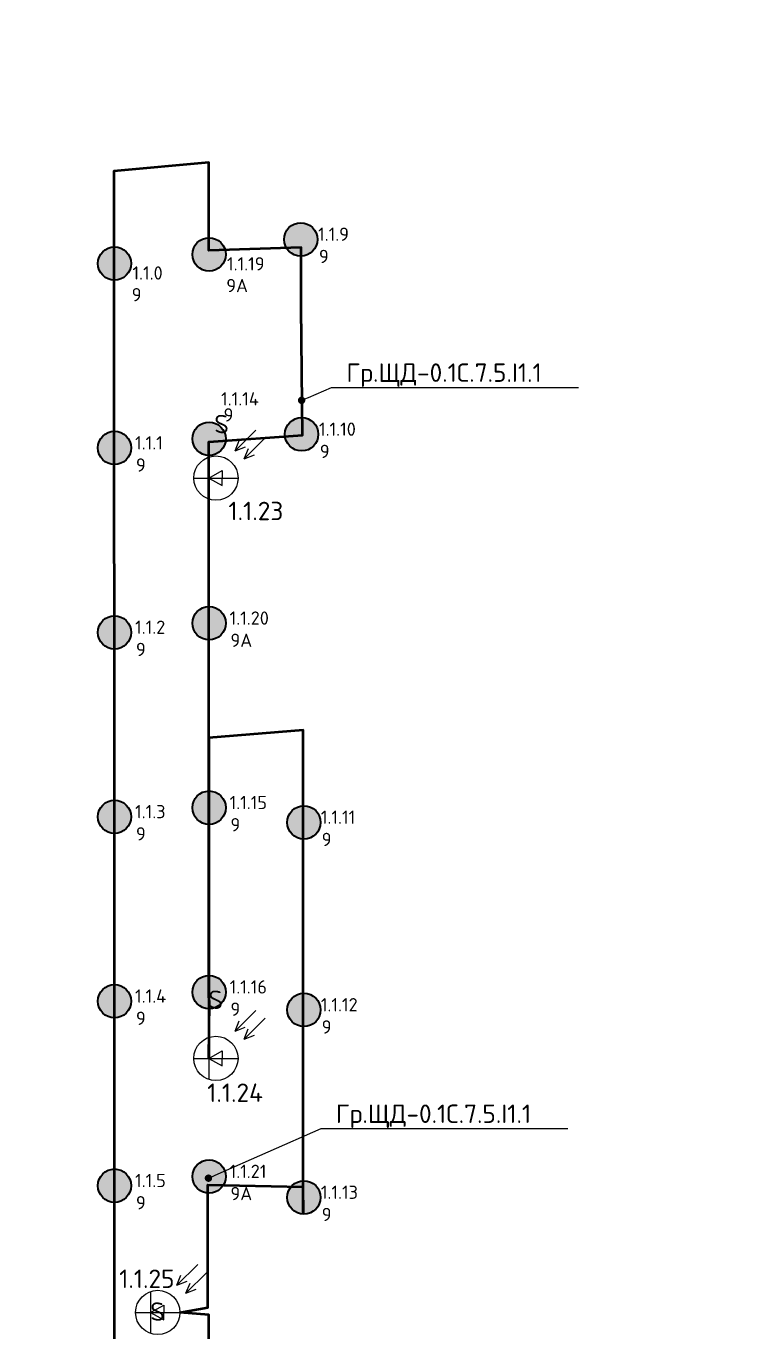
# Model space of a CAD drawing. Header units: millimetres. Extents: x -813692 to 807431, y 0 to 1813163.
# Drawn here: x 941 to 10742, y 851818 to 869518 of the extents above; entities that cross this region are included whole.
import ezdxf
from ezdxf import colors
from ezdxf.entities.mleader import LeaderData, LeaderLine
from ezdxf.math import Vec2, Vec3

# ---------------------------------------------------------------- set-up
doc = ezdxf.new("R2010")
doc.units = ezdxf.units.MM
doc.layers.add('0_Авт.', color=10, linetype='Continuous', lineweight=5)
doc.layers.add('_Гр.ЩД-0.1С.7.5.I1.1', color=6, linetype='Continuous', lineweight=50)
for name, color, linetype, lineweight, true_color in [('DLX_FL0_LUM 1', 7, 'Continuous', 40, 0x2419e6), ('DLX_FL0_LUM 12', 7, 'Continuous', 40, 0xf75408), ('DLX_FL0_LUM 15', 7, 'Continuous', 40, 0xfa3a05)]:
    doc.layers.add(name, color=color, linetype=linetype, lineweight=lineweight, true_color=true_color)
doc.styles.add('ISOCPEUR', font='isocpeur.ttf')
doc.styles.add('TableTextStyle', font='isocpeur.ttf')
doc.linetypes.add('Проводка в лотке', pattern='A,7.5,[130,ltypeshp.shx,S=0.5,R=0,X=0,Y=0],1,[130,ltypeshp.shx,S=1,R=90,X=0,Y=-0.5],1,[130,ltypeshp.shx,S=0.5,R=0,X=0,Y=0],7.5', length=17)

# ---------------------------------------------------------------- blocks, each defined once
blk = doc.blocks.new('A$C85fa3c5e')
at = {"layer": '0_Авт.', "color": 6, "lineweight": 25, "ltscale": 100}
for points in [[(5.42, 6.5), (2.59, 3.68), (3.15, 5.07)], [(5.42, 6.5), (2.59, 3.68), (3.98, 4.24)], [(6.66, 5.43), (3.83, 2.6), (4.39, 3.99)], [(6.66, 5.43), (3.83, 2.6), (5.22, 3.16)], [(-0.97, 2.84), (-0.98, -2.84)], [(-3, 0), (3, 0)], [(-0.98, 0), (0.85, 1), (0.85, -0.01)], [(-0.98, 0), (0.84, -1.02), (0.85, -0.01)]]:
    blk.add_lwpolyline(points, dxfattribs=at)
blk.add_circle((0, 0), 3, dxfattribs=at)
blk = doc.blocks.new('DIC1')
at = {"lineweight": 0, "ltscale": 100, "style": 'TableTextStyle'}
for tag, p, height in [('9', (256, 127, 3), 180), ('9А', (-979, -274, 3), 180), ('9', (-2260, -398, 3), 180), ('9', (-1059, -2104, 3), 180), ('9', (268, -2515, 3), 180), ('9', (-2225, -2700, 3), 180), ('S', (-959, -3660), 250), ('9А', (-943, -5076, 3), 180), ('9', (-2225, -5200, 3), 180), ('9', (-943, -7576, 3), 180), ('9', (-2225, -7700, 3), 180), ('9', (294, -7776, 3), 180), ('9', (-943, -10076, 3), 180), ('9', (-2225, -10200, 3), 180), ('9', (294, -10318, 3), 180), ('S', (-1248, -11545), 250), ('9', (-2225, -12700, 3), 180), ('9А', (-943, -12576, 3), 180), ('9', (294, -12860, 3), 180), ('S', (-2441, -14067), 250), ('9', (-2225, -15200, 3), 180), ('9', (-943, -15076, 3), 180), ('9', (-2225, -17700, 3), 180), ('9', (-943, -17576, 3), 180), ('9А', (-943, -20076, 3), 180), ('9', (-2225, -20200, 3), 180)]:
    blk.add_attdef(tag, p, '', height=height, dxfattribs=at)
blk = doc.blocks.new('_Dot')
at = {"color": 0, "linetype": 'ByBlock', "lineweight": -2}
blk.add_line((-0.5, 0), (-1, 0), dxfattribs=at)
at = {"color": 0, "linetype": 'ByBlock', "const_width": 0.5}
blk.add_lwpolyline([(-0.25, 0, 1), (0.25, 0, 1)], format="xyb", close=True, dxfattribs=at)
blk = doc.blocks.new('A$Cab2378fa')
at = {"lineweight": 25}
h = blk.add_hatch(color=256, dxfattribs=at)
h.paths.add_polyline_path([(162, -157, 0.442338), (148, 178), (0, 0)])
h.paths.add_polyline_path([(-142, -170), (0, 0), (-163, 158, 0.430096)])
at = {"lineweight": 25, "true_color": 0xfff5f5}
h = blk.add_hatch(color=7, dxfattribs=at)
h.dxf.hatch_style = 1
h.paths.add_polyline_path([(0, 0), (-142, -170, 0.174923), (3, -222, 0.197808), (162, -157)])
h.paths.add_polyline_path([(-163, 158), (0, 0), (148, 178, 0.175398), (3, 230, 0.209014)])
blk.add_circle((3, 4), 226)

msp = doc.modelspace()

# ---------------------------------------------------------------- linework, layer by layer
at = {"layer": '_Гр.ЩД-0.1С.7.5.I1.1', "ltscale": 100}
msp.add_lwpolyline([(6563.4, 814731.6), (3807.8, 814744.9), (3807.8, 845300), (3420, 845300), (3420, 852050), (3025.9, 852081.5), (3407.3, 852147.6), (3407.3, 853809.7), (4692.9, 853784), (4698.1, 853430.1), (4700, 859974.5), (3420, 859870), (3417.6, 855525.7), (3430, 856290), (3420, 856360), (3420, 863884.4), (4690, 863974.4), (4670, 865700), (4670, 866515.1), (3420, 866475.1), (3420, 867670), (2130, 867550), (2138.9, 846273.4)], dxfattribs=at)

# ---------------------------------------------------------------- block references
at = {"layer": '0_Авт.', "color": 3, "linetype": 'Проводка в лотке', "ltscale": 100, "xscale": 100, "yscale": 100, "zscale": 100}
msp.add_blockref('A$C85fa3c5e', (2725.9, 852081.5), dxfattribs=at)
at = {"layer": '_Гр.ЩД-0.1С.7.5.I1.1', "lineweight": 0}
ref = msp.add_blockref('DIC1', (4643.9, 866480.3), dxfattribs=at)
ref.add_attrib('9', '1.1.0', (2383.4, 866082.2, 3), dxfattribs={"layer": '0', "lineweight": 0, "ltscale": 100, "height": 180, "style": 'TableTextStyle'})
ref.add_attrib('9', '1.1.1', (2418.7, 863780.2, 3), dxfattribs={"layer": '0', "lineweight": 0, "ltscale": 100, "height": 180, "style": 'TableTextStyle'})
ref.add_attrib('9', '1.1.2', (2418.7, 861280.2, 3), dxfattribs={"layer": '0', "lineweight": 0, "ltscale": 100, "height": 180, "style": 'TableTextStyle'})
ref.add_attrib('9', '1.1.3', (2418.7, 858780.2, 3), dxfattribs={"layer": '0', "lineweight": 0, "ltscale": 100, "height": 180, "style": 'TableTextStyle'})
ref.add_attrib('9', '1.1.4', (2418.7, 856280.2, 3), dxfattribs={"layer": '0', "lineweight": 0, "ltscale": 100, "height": 180, "style": 'TableTextStyle'})
ref.add_attrib('9', '1.1.5', (2418.7, 853780.2, 3), dxfattribs={"layer": '0', "lineweight": 0, "ltscale": 100, "height": 180, "style": 'TableTextStyle'})
ref.add_attrib('9', '1.1.9', (4899.9, 866607.5, 3), dxfattribs={"layer": '0', "lineweight": 0, "ltscale": 100, "height": 180, "style": 'TableTextStyle'})
ref.add_attrib('9', '1.1.10', (4912.4, 863965.1, 3), dxfattribs={"layer": '0', "lineweight": 0, "ltscale": 100, "height": 180, "style": 'TableTextStyle'})
ref.add_attrib('9', '1.1.11', (4937.7, 858704.8, 3), dxfattribs={"layer": '0', "lineweight": 0, "ltscale": 100, "height": 180, "style": 'TableTextStyle'})
ref.add_attrib('9', '1.1.12', (4937.7, 856162.7, 3), dxfattribs={"layer": '0', "lineweight": 0, "ltscale": 100, "height": 180, "style": 'TableTextStyle'})
ref.add_attrib('9', '1.1.13', (4937.7, 853620.6, 3), dxfattribs={"layer": '0', "lineweight": 0, "ltscale": 100, "height": 180, "style": 'TableTextStyle'})
ref.add_attrib('9', '1.1.14', (3584.9, 864376.2, 3), dxfattribs={"layer": '0', "lineweight": 0, "ltscale": 100, "height": 180, "style": 'TableTextStyle'})
ref.add_attrib('9', '1.1.15', (3700.6, 858904, 3), dxfattribs={"layer": '0', "lineweight": 0, "ltscale": 100, "height": 180, "style": 'TableTextStyle'})
ref.add_attrib('9', '1.1.16', (3700.6, 856404, 3), dxfattribs={"layer": '0', "lineweight": 0, "ltscale": 100, "height": 180, "style": 'TableTextStyle'})
ref.add_attrib('9А', '1.1.19', (3665.3, 866206.1, 3), dxfattribs={"layer": '0', "lineweight": 0, "ltscale": 100, "height": 180, "style": 'TableTextStyle'})
ref.add_attrib('9А', '1.1.20', (3700.6, 861404, 3), dxfattribs={"layer": '0', "lineweight": 0, "ltscale": 100, "height": 180, "style": 'TableTextStyle'})
ref.add_attrib('9А', '1.1.21', (3700.6, 853904, 3), dxfattribs={"layer": '0', "lineweight": 0, "ltscale": 100, "height": 180, "style": 'TableTextStyle'})
ref.add_attrib('S', '1.1.23', (3684.6, 862820.8), dxfattribs={"layer": '0', "lineweight": 0, "ltscale": 100, "height": 250, "style": 'TableTextStyle'})
ref.add_attrib('S', '1.1.24', (3396.3, 854935.3), dxfattribs={"layer": '0', "lineweight": 0, "ltscale": 100, "height": 250, "style": 'TableTextStyle'})
ref.add_attrib('S', '1.1.25', (2203.2, 852413.1), dxfattribs={"layer": '0', "lineweight": 0, "ltscale": 100, "height": 250, "style": 'TableTextStyle'})
at = {"layer": '_Гр.ЩД-0.1С.7.5.I1.1', "color": 3, "linetype": 'Проводка в лотке', "ltscale": 100, "xscale": 100, "yscale": 100, "zscale": 100}
for p in [(3515.9, 863392.3), (3515.2, 855525.7)]:
    msp.add_blockref('A$C85fa3c5e', p, dxfattribs=at)
at = {"layer": 'DLX_FL0_LUM 1', "ltscale": 100}
for p in [(4662.1, 866623.4), (2136.8, 866296), (3418.8, 863919.9), (4674.6, 863981), (2136.8, 863796), (2136.8, 861296), (2136.8, 858796), (3418.8, 858919.9), (4705.9, 858720.6), (2136.8, 856296), (3418.8, 856419.9), (4705.9, 856178.5), (2136.8, 853796), (4705.9, 853636.4)]:
    msp.add_blockref('A$Cab2378fa', p, dxfattribs=at)
at = {"layer": 'DLX_FL0_LUM 12', "ltscale": 100}
for p in [(3418.8, 861419.9), (3418.8, 853919.9)]:
    msp.add_blockref('A$Cab2378fa', p, dxfattribs=at)
at = {"layer": 'DLX_FL0_LUM 15', "ltscale": 100}
msp.add_blockref('A$Cab2378fa', (3418.8, 866419.9), dxfattribs=at)

# ---------------------------------------------------------------- texts
at = {"layer": '_Гр.ЩД-0.1С.7.5.I1.1', "color": 18, "true_color": 0x000000, "style": 'TableTextStyle'}
for s, p in [('9', (4911.7, 866306.4, 3)), ('9А', (3655.3, 865911.5, 3)), ('9', (2373.4, 865787.6, 3)), ('9', (3618.9, 864158.2, 3)), ('9', (4924.2, 863664, 3)), ('9', (2430.5, 863479.1, 3)), ('9', (2430.5, 860979.1, 3)), ('9А', (3712.4, 861103, 3)), ('9', (2430.5, 858479.1, 3)), ('9', (3712.4, 858603, 3)), ('9', (4949.5, 858403.7, 3)), ('9', (3712.4, 856103, 3)), ('9', (2430.5, 855979.1, 3)), ('9', (4949.5, 855861.6, 3)), ('9А', (3712.4, 853603, 3)), ('9', (2430.5, 853479.1, 3)), ('9', (4949.5, 853319.5, 3))]:
    msp.add_text(s, height=180, dxfattribs=at).set_placement(p)
at = {"layer": 'Defpoints', "color": 254, "true_color": 0xf8ceb3, "style": 'TableTextStyle'}
for p in [(3493, 863998.7), (3413.1, 856195.6), (2624.2, 851968.2)]:
    msp.add_text('S', height=250, dxfattribs=at).set_placement(p)

# ---------------------------------------------------------------- leaders
at = {"layer": '_Гр.ЩД-0.1С.7.5.I1.1'}
ml = msp.add_multileader_mtext('Standard', dxfattribs=at)
ml.set_content('Гр.ЩД-0.1С.7.5.I1.1', color=256, style='ISOCPEUR')
ml.set_leader_properties()
ml.set_arrow_properties(name='DOT')
ml.build(insert=Vec2(0, 0))
ml.multileader.update_dxf_attribs({"has_dogleg": 0, "text_left_attachment_type": 6, "text_right_attachment_type": 6, "arrow_head_size": 100})
ctx = ml.context
ctx.base_point, ctx.char_height, ctx.arrow_head_size, ctx.landing_gap_size, ctx.plane_origin = Vec3(5083.5, 864621), 250, 100, 200, Vec3(90084.8, 992362.9)
ctx.left_attachment, ctx.right_attachment = 6, 6
notes = []
notes.append((ctx, [(0, (1, 1, 0), (5075.5, 864621), (1, 0), 8, [(1, [(4676.7, 864445.3)], 0, [])])]))
ctx.mtext.insert, ctx.mtext.flow_direction = Vec3(5283.5, 864946), 5
ml = msp.add_multileader_mtext('Standard', dxfattribs=at)
ml.set_content('Гр.ЩД-0.1С.7.5.I1.1', color=256, style='ISOCPEUR')
ml.set_leader_properties()
ml.set_arrow_properties(name='DOT')
ml.build(insert=Vec2(0, 0))
ml.multileader.update_dxf_attribs({"has_dogleg": 0, "text_left_attachment_type": 6, "text_right_attachment_type": 6, "arrow_head_size": 100})
ctx = ml.context
ctx.base_point, ctx.char_height, ctx.arrow_head_size, ctx.landing_gap_size, ctx.plane_origin = Vec3(4940, 854575), 250, 100, 200, Vec3(89304.8, 983202.9)
ctx.left_attachment, ctx.right_attachment = 6, 6
notes.append((ctx, [(0, (1, 1, 0), (4932, 854575), (1, 0), 8, [(1, [(3413.4, 853901.6)], 0, [])])]))
ctx.mtext.insert, ctx.mtext.flow_direction = Vec3(5140, 854900), 5
for ctx, leaders in notes:
    for number, flags, end, landing, length, lines in leaders:
        leader = LeaderData()
        leader.index, (leader.has_last_leader_line, leader.has_dogleg_vector, leader.attachment_direction) = number, flags
        leader.last_leader_point, leader.dogleg_vector, leader.dogleg_length = Vec3(end), Vec3(landing), length
        for number, points, colour, breaks in lines:
            line = LeaderLine()
            line.index, line.vertices, line.color, line.breaks = number, Vec3.list(points), colors.encode_raw_color(colour), breaks
            leader.lines.append(line)
        ctx.leaders.append(leader)

doc.saveas('drawing.dxf')
